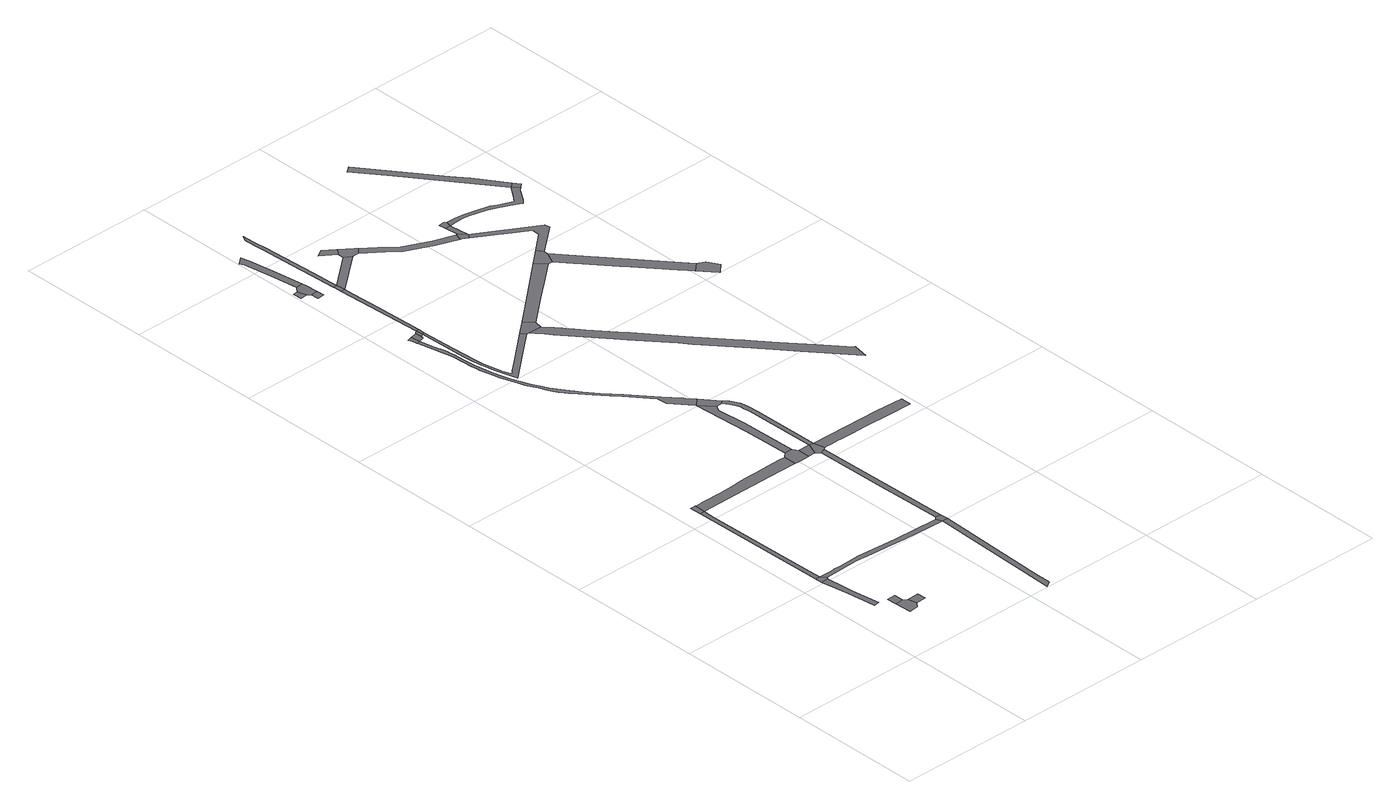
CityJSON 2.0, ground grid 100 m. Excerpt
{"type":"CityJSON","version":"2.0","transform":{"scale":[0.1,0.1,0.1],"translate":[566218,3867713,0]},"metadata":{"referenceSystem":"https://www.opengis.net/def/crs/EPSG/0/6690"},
"CityObjects":{
"road1":{"type":"Road","attributes":{"class":"1040","function":"9020","RoadStructureAttribute.sectionType":"1"},"geometry":[{"type":"MultiSurface","lod":"1","boundaries":[[[0,1,2,3,4,5,6]]]}]},
"road2":{"type":"Road","attributes":{"class":"1040","function":"9020","RoadStructureAttribute.sectionType":"4"},"geometry":[{"type":"MultiSurface","lod":"1","boundaries":[[[7,6,5,8,9]]]}]},
"road3":{"type":"Road","attributes":{"class":"1040","function":"9020","RoadStructureAttribute.sectionType":"4"},"geometry":[{"type":"MultiSurface","lod":"1","boundaries":[[[10,11,12,13,14,15]]]}]},
"road4":{"type":"Road","attributes":{"class":"1040","function":"9020","RoadStructureAttribute.sectionType":"1"},"geometry":[{"type":"MultiSurface","lod":"1","boundaries":[[[16,17,11,10]]]}]},
"road5":{"type":"Road","attributes":{"class":"1040","function":"9020","RoadStructureAttribute.sectionType":"1"},"geometry":[{"type":"MultiSurface","lod":"1","boundaries":[[[18,19,15,14]]]}]},
"road6":{"type":"Road","attributes":{"class":"1040","function":"9020","RoadStructureAttribute.sectionType":"1"},"geometry":[{"type":"MultiSurface","lod":"1","boundaries":[[[20,21,22,23,7,9]]]}]},
"road7":{"type":"Road","attributes":{"class":"1040","function":"9020","RoadStructureAttribute.sectionType":"4"},"geometry":[{"type":"MultiSurface","lod":"1","boundaries":[[[24,25,23,22,26]]]}]},
"road8":{"type":"Road","attributes":{"class":"1040","function":"9020","RoadStructureAttribute.sectionType":"1"},"geometry":[{"type":"MultiSurface","lod":"1","boundaries":[[[27,28,29,30,31,32,33,9,8,34,35,36,37,38,39]]]}]},
"road9":{"type":"Road","attributes":{"class":"1040","function":"9020","RoadStructureAttribute.sectionType":"1"},"geometry":[{"type":"MultiSurface","lod":"1","boundaries":[[[40,41,42,43,44,45,46,47,48,49,50,51,26,22,52,53,54,55]]]}]},
"road10":{"type":"Road","attributes":{"class":"1040","function":"9020","RoadStructureAttribute.sectionType":"1"},"geometry":[{"type":"MultiSurface","lod":"1","boundaries":[[[38,56,57,58,59]]]}]},
"road11":{"type":"Road","attributes":{"class":"1040","function":"9020","RoadStructureAttribute.sectionType":"4"},"geometry":[{"type":"MultiSurface","lod":"1","boundaries":[[[60,39,38,59,61]]]}]},
"road12":{"type":"Road","attributes":{"class":"1040","function":"9020","RoadStructureAttribute.sectionType":"4"},"geometry":[{"type":"MultiSurface","lod":"1","boundaries":[[[62,63,64,65,66]]]}]},
"road13":{"type":"Road","attributes":{"class":"1040","function":"9020","RoadStructureAttribute.sectionType":"1"},"geometry":[{"type":"MultiSurface","lod":"1","boundaries":[[[67,68,62,66,69,70]]]}]},
"road14":{"type":"Road","attributes":{"class":"1040","function":"9020","RoadStructureAttribute.sectionType":"1"},"geometry":[{"type":"MultiSurface","lod":"1","boundaries":[[[71,72,73,74,60,61]]]}]},
"road15":{"type":"Road","attributes":{"class":"1040","function":"9020","RoadStructureAttribute.sectionType":"4"},"geometry":[{"type":"MultiSurface","lod":"1","boundaries":[[[75,76,55,54,77,78,79,80]]]}]},
"road16":{"type":"Road","attributes":{"class":"1040","function":"9020","RoadStructureAttribute.sectionType":"1"},"geometry":[{"type":"MultiSurface","lod":"1","boundaries":[[[81,67,70,82]]]}]},
"road17":{"type":"Road","attributes":{"class":"1040","function":"9020","RoadStructureAttribute.sectionType":"1"},"geometry":[{"type":"MultiSurface","lod":"1","boundaries":[[[83,84,85,86]]]}]},
"road18":{"type":"Road","attributes":{"class":"1040","function":"9020","RoadStructureAttribute.sectionType":"4"},"geometry":[{"type":"MultiSurface","lod":"1","boundaries":[[[87,81,82,88]]]}]},
"road19":{"type":"Road","attributes":{"class":"1040","function":"9020","RoadStructureAttribute.sectionType":"1"},"geometry":[{"type":"MultiSurface","lod":"1","boundaries":[[[89,90,91,92,93,94,95,96,97,98,99,100,101,102,103,104,105,106,107,108,109,110,111,112,113,114,115,116,117,118,66,65,119,120,121,122,123,124,125,126,127,128,129,130,131,132,133,134,135,136,137,138,139,140,141,142,143,144,145,146,147]]]}]},
"road20":{"type":"Road","attributes":{"class":"1040","function":"9020","RoadStructureAttribute.sectionType":"1"},"geometry":[{"type":"MultiSurface","lod":"1","boundaries":[[[80,79,148,149,150]]]}]},
"road21":{"type":"Road","attributes":{"class":"1040","function":"9020","RoadStructureAttribute.sectionType":"1"},"geometry":[{"type":"MultiSurface","lod":"1","boundaries":[[[151,152,153,154]]]}]},
"road22":{"type":"Road","attributes":{"class":"1040","function":"9020","RoadStructureAttribute.sectionType":"4"},"geometry":[{"type":"MultiSurface","lod":"1","boundaries":[[[155,156,157,83,86,154,153]]]}]},
"road23":{"type":"Road","attributes":{"class":"1040","function":"9020","RoadStructureAttribute.sectionType":"1"},"geometry":[{"type":"MultiSurface","lod":"1","boundaries":[[[146,158,76,75,159,160,161]]]}]},
"road24":{"type":"Road","attributes":{"class":"1040","function":"9020","RoadStructureAttribute.sectionType":"4"},"geometry":[{"type":"MultiSurface","lod":"1","boundaries":[[[150,149,72,71,162,163]]]}]},
"road25":{"type":"Road","attributes":{"class":"1040","function":"9020","RoadStructureAttribute.sectionType":"1"},"geometry":[{"type":"MultiSurface","lod":"1","boundaries":[[[164,165,166,167,168,81,87]]]}]},
"road26":{"type":"Road","attributes":{"class":"1040","function":"9020","RoadStructureAttribute.sectionType":"1"},"geometry":[{"type":"MultiSurface","lod":"1","boundaries":[[[169,170,171,172,173,174,175,176,177,88,82,178,179,180,181,182,183,184,185,186,187,188,189,190,191,192,193]]]}]},
"road27":{"type":"Road","attributes":{"class":"1040","function":"9020","RoadStructureAttribute.sectionType":"1"},"geometry":[{"type":"MultiSurface","lod":"1","boundaries":[[[194,195,196,197,198,199,157,156]]]}]},
"road28":{"type":"Road","attributes":{"class":"1040","function":"9020","RoadStructureAttribute.sectionType":"4"},"geometry":[{"type":"MultiSurface","lod":"1","boundaries":[[[200,201,202,167,166]]]}]},
"road29":{"type":"Road","attributes":{"class":"1040","function":"9020","RoadStructureAttribute.sectionType":"1"},"geometry":[{"type":"MultiSurface","lod":"1","boundaries":[[[203,204,205,206,207,208,209,210,211,212,213,214,215,216,217,218,150,163]]]}]},
"road30":{"type":"Road","attributes":{"class":"1040","function":"9020","RoadStructureAttribute.sectionType":"4"},"geometry":[{"type":"MultiSurface","lod":"1","boundaries":[[[147,146,161,211,210]]]}]},
"road31":{"type":"Road","attributes":{"class":"1040","function":"9020","RoadStructureAttribute.sectionType":"1"},"geometry":[{"type":"MultiSurface","lod":"1","boundaries":[[[219,220,221,222,223,224,225,226,227,228,229,230,201,200]]]}]},
"road32":{"type":"Road","attributes":{"class":"1040","function":"9020","RoadStructureAttribute.sectionType":"1"},"geometry":[{"type":"MultiSurface","lod":"1","boundaries":[[[231,200,166,232]]]}]},
"road33":{"type":"Road","attributes":{"class":"1040","function":"9020","RoadStructureAttribute.sectionType":"4"},"geometry":[{"type":"MultiSurface","lod":"1","boundaries":[[[233,234,193,192,235,236,237]]]}]},
"road34":{"type":"Road","attributes":{"class":"1040","function":"9020","RoadStructureAttribute.sectionType":"1"},"geometry":[{"type":"MultiSurface","lod":"1","boundaries":[[[238,239,240,163,162,241,242,243,244,245,246,247,248,249]]]}]},
"road35":{"type":"Road","attributes":{"class":"1040","function":"9020","RoadStructureAttribute.sectionType":"1"},"geometry":[{"type":"MultiSurface","lod":"1","boundaries":[[[250,251,252,253]]]}]},
"road36":{"type":"Road","attributes":{"class":"1040","function":"9020","RoadStructureAttribute.sectionType":"4"},"geometry":[{"type":"MultiSurface","lod":"1","boundaries":[[[254,253,252,231,232,255,256]]]}]},
"road37":{"type":"Road","attributes":{"class":"1040","function":"9020","RoadStructureAttribute.sectionType":"1"},"geometry":[{"type":"MultiSurface","lod":"1","boundaries":[[[257,258,259,260,261,233,237,262,263,264]]]}]},
"road38":{"type":"Road","attributes":{"class":"1040","function":"9020","RoadStructureAttribute.sectionType":"1"},"geometry":[{"type":"MultiSurface","lod":"1","boundaries":[[[235,265,266,267,268,269,270,271,272,273,274,275,276,277,278,279,280,281,282,283,284,285,286,287,288,289,290,291,292,293,294,295,296,297,236]]]}]},
"road39":{"type":"Road","attributes":{"class":"1040","function":"9020","RoadStructureAttribute.sectionType":"1"},"geometry":[{"type":"MultiSurface","lod":"1","boundaries":[[[298,299,300,256,255,301,302,303,304,305]]]}]},
"road40":{"type":"Road","attributes":{"class":"1040","function":"9020","RoadStructureAttribute.sectionType":"4"},"geometry":[{"type":"MultiSurface","lod":"1","boundaries":[[[306,305,304,307,308,309]]]}]},
"road41":{"type":"Road","attributes":{"class":"1040","function":"9020","RoadStructureAttribute.sectionType":"4"},"geometry":[{"type":"MultiSurface","lod":"1","boundaries":[[[310,311,257,264,312,313,314]]]}]},
"road42":{"type":"Road","attributes":{"class":"1040","function":"9020","RoadStructureAttribute.sectionType":"1"},"geometry":[{"type":"MultiSurface","lod":"1","boundaries":[[[315,316,306,309]]]}]},
"road43":{"type":"Road","attributes":{"class":"1040","function":"9020","RoadStructureAttribute.sectionType":"4"},"geometry":[{"type":"MultiSurface","lod":"1","boundaries":[[[317,318,316,315,319]]]}]},
"road44":{"type":"Road","attributes":{"class":"1040","function":"9020","RoadStructureAttribute.sectionType":"1"},"geometry":[{"type":"MultiSurface","lod":"1","boundaries":[[[320,321,309,308,322,323,324,325,326,310,314]]]}]},
"road45":{"type":"Road","attributes":{"class":"1040","function":"9020","RoadStructureAttribute.sectionType":"1"},"geometry":[{"type":"MultiSurface","lod":"1","boundaries":[[[327,328,329,330,331,332,313,312,333,334,335,336,337,338,339,340]]]}]},
"road46":{"type":"Road","attributes":{"class":"1040","function":"9020","RoadStructureAttribute.sectionType":"1"},"geometry":[{"type":"MultiSurface","lod":"1","boundaries":[[[341,342,343,344,345,346,347,348,349,319,315,350,351,352,353,354,355,356,357,358,359]]]}]},
"road47":{"type":"Road","attributes":{"class":"1040","function":"9020","RoadStructureAttribute.sectionType":"4"},"geometry":[{"type":"MultiSurface","lod":"1","boundaries":[[[340,339,360,361,362]]]}]},
"road48":{"type":"Road","attributes":{"class":"1040","function":"9020","RoadStructureAttribute.sectionType":"1"},"geometry":[{"type":"MultiSurface","lod":"1","boundaries":[[[363,364,365,366,367,368,369,370,341,371]]]}]},
"road49":{"type":"Road","attributes":{"class":"1040","function":"9020","RoadStructureAttribute.sectionType":"4"},"geometry":[{"type":"MultiSurface","lod":"1","boundaries":[[[371,341,359,372]]]}]}
},
"vertices":[
[196,808,0],[222,594,0],[262,601,0],[234,813,0],[226,887,0],[215,1016,0],[163,1015,0],
[162,1068,0],[227,1032,0],[195,1067,0],
[394,522,0],[331,515,0],[337,395,0],[402,400,0],[434,437,0],[421,499,0],
[392,591,0],[327,587,0],
[508,439,0],[506,503,0],
[193,1196,0],[181,2014,0],[184,2103,0],[146,2098,0],
[178,2185,0],[148,2187,0],[186,2187,0],
[998,1045,0],[845,1051,0],[783,1054,0],[535,1074,0],[376,1067,0],[323,1068,0],[298,1066,0],[486,1040,0],[613,1031,0],[726,1022,0],[872,1010,0],[1192,996,0],[1170,1038,0],
[926,2202,0],[791,2203,0],[720,2200,0],[676,2199,0],[595,2196,0],[572,2194,0],[522,2193,0],[476,2190,0],[404,2187,0],[252,2185,0],[194,2184,0],[187,2187,0],[526,2104,0],[838,2106,0],[971,2104,0],[971,2201,0],
[1153,7,0],[1195,35,0],[1200,185,0],[1231,995,0],
[1190,1058,0],[1230,1057,0],
[218,4800,0],[181,4789,0],[191,4758,0],[199,4725,0],[226,4730,0],
[266,4811,0],[258,4805,0],[270,4744,0],[270,4758,0],
[1213,2097,0],[1173,2078,0],[1183,1541,0],[1185,1370,0],
[1068,2237,0],[1007,2235,0],[992,2104,0],[1026,2105,0],[1089,2107,0],[1092,2199,0],
[290,4829,0],[292,4780,0],
[55,5664,0],[21,5660,0],[26,5595,0],[77,5599,0],
[312,4830,0],[313,4781,0],
[983,3116,0],[977,3123,0],[975,3126,0],[971,3131,0],[884,3234,0],[822,3306,0],[730,3414,0],[634,3527,0],[565,3615,0],[536,3654,0],[502,3703,0],[473,3748,0],[446,3793,0],[426,3831,0],[403,3878,0],[390,3907,0],[372,3953,0],[358,3992,0],[342,4040,0],[327,4094,0],[309,4164,0],[294,4236,0],[290,4264,0],[287,4296,0],[280,4380,0],[274,4475,0],[272,4507,0],[269,4527,0],[263,4557,0],[247,4625,0],[202,4710,0],[224,4601,0],[239,4537,0],[245,4506,0],[253,4448,0],[258,4375,0],[265,4294,0],[268,4261,0],[272,4233,0],[288,4159,0],[304,4083,0],[309,4069,0],[321,4025,0],[342,3964,0],[361,3913,0],[398,3832,0],[424,3774,0],[439,3743,0],[458,3711,0],[477,3680,0],[494,3657,0],[534,3609,0],[588,3542,0],[661,3458,0],[713,3399,0],[853,3228,0],[859,3154,0],[977,3011,0],[1030,3059,0],
[1093,2107,0],[1140,2107,0],[1180,2195,0],
[102,5522,0],[153,5524,0],[150,5580,0],[97,5578,0],
[145,5690,0],[142,5708,0],[89,5705,0],
[999,2580,0],[1055,2658,0],[1038,2871,0],[1063,2912,0],
[1232,2111,0],[1213,2192,0],
[302,5197,0],[290,5458,0],[290,5478,0],[259,5477,0],[259,5469,0],
[493,4154,0],[415,4088,0],[390,4066,0],[367,4124,0],[355,4172,0],[336,4272,0],[331,4345,0],[325,4426,0],[319,4534,0],[300,4489,0],[303,4414,0],[306,4371,0],[310,4337,0],[314,4306,0],[318,4273,0],[324,4241,0],[330,4203,0],[338,4166,0],[350,4127,0],[358,4092,0],[374,4042,0],[384,4009,0],[688,4263,0],[768,4330,0],[739,4363,0],
[113,5917,0],[79,6126,0],[65,6189,0],[10,6144,0],[28,6113,0],[61,5909,0],
[286,5547,0],[258,5546,0],[258,5542,0],
[1208,2696,0],[1204,2778,0],[1200,2811,0],[1192,2842,0],[1178,2875,0],[1161,2902,0],[1138,2930,0],[1132,2937,0],[1107,2914,0],[1140,2874,0],[1147,2859,0],[1160,2831,0],[1166,2805,0],[1169,2776,0],[1173,2744,0],[1175,2696,0],
[283,5599,0],[277,5751,0],[255,6171,0],[251,6235,0],[249,6275,0],[246,6354,0],[222,6311,0],[223,6298,0],[228,6192,0],[228,6163,0],[243,5838,0],[245,5815,0],
[534,5751,0],[586,5720,0],
[841,4449,0],[824,4434,0],[786,4329,0],[889,4327,0],[897,4383,0],
[1759,2187,0],[1620,2190,0],[1229,2192,0],[1253,2111,0],[1283,2111,0],[1352,2110,0],[1363,2108,0],[1466,2107,0],[1579,2107,0],[1791,2101,0],[1957,2098,0],[1962,2177,0],
[490,5902,0],[435,5871,0],[534,5797,0],[570,5840,0],
[655,5774,0],[633,5717,0],[672,5760,0],
[1349,4879,0],[1142,4703,0],[954,4544,0],[909,4506,0],[846,4452,0],[1117,4569,0],[1252,4679,0],[1413,4811,0],
[814,4294,0],[851,4250,0],[885,4206,0],[914,4169,0],[1127,3911,0],[1182,3845,0],[1384,3598,0],[1443,3526,0],[1543,3405,0],[1574,3365,0],[1677,3242,0],[1703,3209,0],[1765,3134,0],[1874,3000,0],[2100,2731,0],[2135,2688,0],[2160,2808,0],[2148,2813,0],[1991,2997,0],[1846,3172,0],[1786,3243,0],[1728,3312,0],[1705,3340,0],[1658,3396,0],[1466,3627,0],[1410,3696,0],[1243,3898,0],[1194,3956,0],[1066,4112,0],[1021,4166,0],[1003,4187,0],[975,4223,0],[941,4264,0],
[1068,5497,0],[876,5586,0],[770,5681,0],[810,5578,0],[851,5539,0],[1043,5451,0],[1207,5393,0],[1223,5446,0],
[1235,5450,0],[1216,5390,0],[1258,5364,0],[1281,5400,0],
[1461,4974,0],[1416,4936,0],[1448,4810,0],[1491,4902,0],[1494,4932,0],
[1267,5549,0],[1226,5545,0],
[1262,5602,0],[1221,5599,0],[1277,5592,0],
[1710,5108,0],[1703,5146,0],[1329,5321,0],[1437,5255,0],[1445,5249,0],[1603,5153,0],[1602,5097,0],
[1937,4360,0],[1819,4503,0],[1787,4542,0],[1725,4617,0],[1693,4654,0],[1660,4694,0],[1534,4702,0],[1568,4663,0],[1721,4481,0],[1766,4427,0],[1956,4201,0],[1996,4152,0],[2024,4119,0],[2090,4177,0],
[1845,5601,0],[1772,5502,0],[1746,5470,0],[1649,5515,0],[1603,5536,0],[1493,5565,0],[1421,5581,0],[1381,5587,0],[1337,5591,0],[1320,5554,0],[1381,5555,0],[1427,5548,0],[1549,5517,0],[1621,5493,0],[1731,5443,0],[1772,5417,0],[1799,5446,0],[1859,5535,0],[1887,5558,0],
[2125,3998,0],[2191,4063,0],[2143,4148,0],
[1731,5853,0],[1727,5859,0],[1651,5959,0],[1267,6470,0],[1221,6434,0],[1398,6203,0],[1708,5785,0],[1787,5679,0],[1882,5637,0],
[1918,5586,0]
]}
